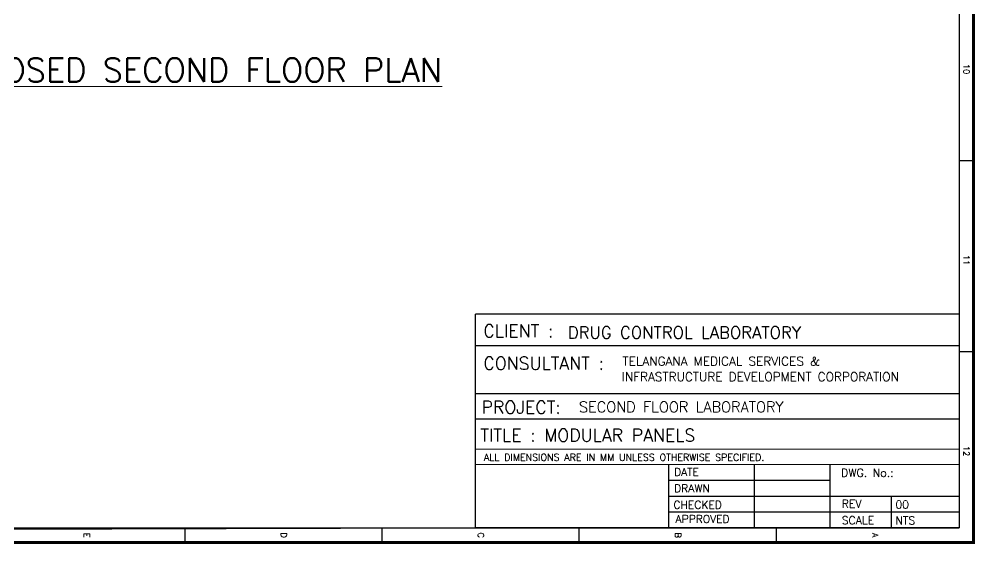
# Model space of a CAD drawing. Extents: x -52083 to 49512, y -145230 to 20224.
# Drawn here: x -37431 to -17216, y -31742 to -20649 of the extents above; entities that cross this region are included whole.
import ezdxf
from ezdxf.enums import TextEntityAlignment as Align

# ---------------------------------------------------------------- set-up
doc = ezdxf.new("R2010")
doc.units = 0
doc.header["$LTSCALE"] = 0.5
doc.header["$MEASUREMENT"] = 0
doc.layers.add('RCP Legend', color=7, linetype='Continuous', lineweight=0)
doc.layers.add('sa-text', color=5, linetype='Continuous', lineweight=9)
doc.layers.add('TITLE', color=7, linetype='Continuous')
doc.styles.add('ARIAL', font='romans.shx', dxfattribs={"height": 2.5})
doc.styles.add('IRFAN', font='romans.shx')
doc.styles.add('RomanS', font='romans.shx')
doc.styles.add('sudheer', font='romanc.shx')

# ---------------------------------------------------------------- blocks, each defined once
blk = doc.blocks.new('A$C66962185')
at = {"layer": 'TITLE'}
for p, q in [((170836, -1297), (170836, 0)), ((187928, -1297), (187928, 0)), ((1210, -1297), (203723, -1297)), ((203723, -139882), (203723, -1297)), ((205020, -17647), (203723, -17647)), ((205020, -35295), (203723, -35295)), ((205020, -52942), (203723, -52942)), ((205020, -70589), (203723, -70589))]:
    blk.add_line(p, q, dxfattribs=at)
at = {"layer": 'TITLE', "const_width": 250}
blk.add_lwpolyline([(205020, 0), (205020, -141178), (0, -141178), (0, 0)], close=True, dxfattribs=at)
at = {"layer": 'TITLE', "style": 'RomanS'}
for s, height, p in [('10', 537.4, (162654, -629)), ('11', 537.4, (179746, -629)), ('12', 537.4, (196838, -629)), ('A', 537, (204358, -8810)), ('B', 537, (204358, -26457)), ('C', 537, (204358, -44104)), ('D', 537, (204358, -61752)), ('E', 537, (204358, -79399))]:
    blk.add_text(s, height=height, dxfattribs=at).set_placement(p, align=Align.MIDDLE)

msp = doc.modelspace()

# ---------------------------------------------------------------- linework, layer by layer
for p, q in [((-17552, -26886.1, 2637.8), (-27776.6, -26886.1, 2637.8)), ((-27776.6, -31406.6, 2637.8), (-27776.6, -26886.1, 2637.8)), ((-17552, -27556, 2637.8), (-27776.6, -27556, 2637.8)), ((-17552, -28569.4, 2637.8), (-27776.6, -28569.4, 2637.8)), ((-17552, -29105.3, 2637.8), (-27776.6, -29105.3, 2637.8)), ((-23687.1, -31406.6, 2637.8), (-23687.1, -30065.8, 2637.8)), ((-21879.2, -31406.6, 2637.8), (-21879.2, -30065.8, 2637.8)), ((-20283.5, -30065.8, 2637.8), (-20283.5, -31406.6, 2637.8)), ((-20283.5, -30401.1, 2637.8), (-23687.1, -30401.1, 2637.8)), ((-23687.1, -30736.4, 2637.8), (-17552, -30736.4, 2637.8)), ((-18982.1, -31406.6, 2637.8), (-18982.1, -30736.4, 2637.8)), ((-17552, -31071.5, 2637.8), (-23687.1, -31071.5, 2637.8))]:
    msp.add_line(p, q)
at = {"lineweight": 9, "extrusion": (1.12482e-32, 6.12323e-17, -1)}
for p, q in [((-17552, -29739.6, 2637.8), (-27776.6, -29739.6, 2637.8)), ((-17552, -30065.8, 2637.8), (-27776.6, -30065.8, 2637.8))]:
    msp.add_line(p, q, dxfattribs=at)
at = {"color": 7}
msp.add_line((-17552, -31406.6, 2637.8), (-27776.6, -31406.6, 2637.8), dxfattribs=at)
at = {"layer": 'RCP Legend', "lineweight": -3}
msp.add_line((-39495.2, -31432.9, 2637.8), (-28214.5, -31406.6, 2637.8), dxfattribs=at)

# ---------------------------------------------------------------- block references
at = {"layer": 'TITLE', "xscale": 0.2362210059282006, "yscale": 0.2362210059282006, "zscale": 0.2362210059282006, "rotation": 270}
msp.add_blockref('A$C66962185', (-17245.7, 16717.1, 2637.8), dxfattribs=at)

# ---------------------------------------------------------------- texts
at = {"lineweight": 9}
for s, height, style, p in [('CLIENT :', 268.01, 'IRFAN', (-27611.5, -27374.9, 2637.8)), ('DRUG CONTROL LABORATORY', 254.612, 'sudheer', (-25824.8, -27402.6, 2637.8)), ('CONSULTANT :', 268.012, 'IRFAN', (-27611.5, -28059.2, 2637.8)), ('TELANGANA MEDICAL SERVICES &  ', 187.609, 'sudheer', (-24666.9, -27975, 2637.8)), ('INFRASTRUCTURE DEVELOPMENT CORPORATION ', 187.609, 'sudheer', (-24684.5, -28303.2, 2637.8)), ('PROJECT:', 268.01, 'IRFAN', (-27650.8, -28989.1, 2637.8)), ('SECOND FLOOR LABORATORY ', 224.058, 'sudheer', (-25590.3, -28959.1, 2637.8))]:
    msp.add_text(s, height=height, dxfattribs=dict(at, style=style)).set_placement(p)
at = {"lineweight": 9, "extrusion": (1.12482e-32, 6.12323e-17, -1), "style": 'IRFAN', "text_generation_flag": 2}
for s, height, p in [('TITLE : MODULAR PANELS', 268.012, (27678.6, -29579.9, -2637.8)), ('ALL DIMENSIONS ARE IN MM UNLESS OTHERWISE SPECIFIED.', 146.84, (27599.5, -29984.7, -2637.8))]:
    msp.add_text(s, height=height, dxfattribs=at).set_placement(p)
at = {"color": 64, "style": 'sudheer'}
for s, p in [('DATE', (-23313.8, -30223.9, 2637.8)), ('DRAWN ', (-23142.7, -30568.7, 2637.8)), ('CHECKED', (-23079.4, -30917.8, 2637.8)), ('APPROVED', (-22974.9, -31216.7, 2637.8))]:
    msp.add_text(s, height=165.48, dxfattribs=at).set_placement(p, align=Align.MIDDLE_CENTER)
for s, p in [('DWG. No.:', (-20044.9, -30324.1, 2637.8)), ('REV', (-20033.8, -30980.8, 2637.8)), ('SCALE', (-20033.8, -31328.6, 2637.8))]:
    msp.add_text(s, height=169.34, dxfattribs=at).set_placement(p)
at = {"color": 6, "style": 'sudheer'}
for s, p in [('00', (-18899.2, -30995.5, 2637.8)), ('NTS', (-18899.2, -31330.6, 2637.8))]:
    msp.add_text(s, height=169.34, dxfattribs=at).set_placement(p)
at = {"layer": 'sa-text', "color": 5, "insert": (-34034.7, -21725, 2637.8), "char_height": 500, "width": 12708.577, "attachment_point": 5, "style": 'ARIAL'}
msp.add_mtext('{\\L\\C1;PROPOSED SECOND FLOOR PLAN}', dxfattribs=at)

doc.saveas('drawing.dxf')
